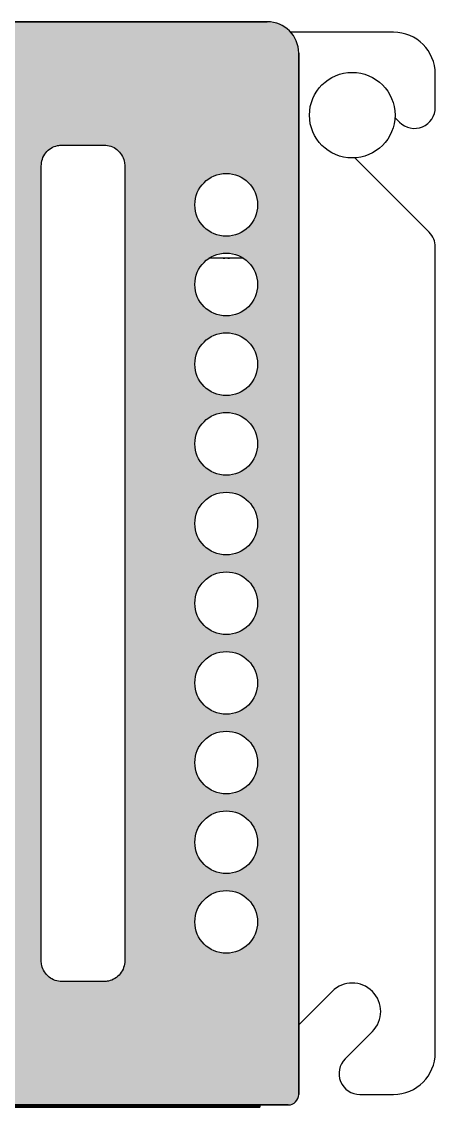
# Model space of a CAD drawing. Header units: inches. Extents: x -6 to 22.4, y -2.5 to 12.4.
# Drawn here: x 0.76 to 4.29, y -2.5 to 6.78 of the extents above; entities that cross this region are included whole.
import ezdxf

# ---------------------------------------------------------------- set-up
doc = ezdxf.new("R2010")
doc.units = ezdxf.units.IN
doc.header["$LTSCALE"] = 48
doc.header["$MEASUREMENT"] = 0

msp = doc.modelspace()

# ---------------------------------------------------------------- hatches: boundary and pattern name
h = msp.add_hatch(color=256)
edge = h.paths.add_edge_path()
edge.add_ellipse((2.86029504132074, 6.51329043238681), major_axis=(0.1896016186844267, 0.1896016186844292), ratio=0.9996954599000001, start_angle=315.008725760335, end_angle=356.8054918293523)
edge.add_ellipse((2.86029504132074, 6.51329043238681), major_axis=(0.1896016186844267, 0.1896016186844292), ratio=0.9996954599000001, start_angle=356.8054918293523, end_angle=404.9912742396658)
edge.add_line((2.860376699920934, 6.781386786820079), (-3.12806531539681, 6.781386786820079))
edge.add_ellipse((-3.127983656811395, 6.51329043238681), major_axis=(-0.1896016186844267, 0.1896016186844292), ratio=0.9996954599000001, start_angle=315.0087257603361, end_angle=404.9912742396663)
edge.add_line((-3.396080011253602, 6.513372090869879), (-3.396080011253602, 5.57513693753765))
edge.add_line((-3.396080011253602, 5.57513693753765), (-3.396080011253588, 5.575096111331689))
edge.add_ellipse((-3.66417636568687, 5.57517776991709), major_axis=(0.1896016186844266, -0.1896016186844266), ratio=0.9996954598999999, start_angle=315.0087257603356, end_angle=404.9912742396661, ccw=False)
edge.add_line((-3.664094707203702, 5.307081415474883), (-4.494254959510158, 5.307081415474883))
edge.add_ellipse((-4.494173300924615, 5.038985061041629), major_axis=(-0.1896016186844292, 0.1896016186844267), ratio=0.9996954599000001, start_angle=315.0087257603349, end_angle=404.9912742396659)
edge.add_line((-4.762269655366822, 5.039066719524726), (-4.762269655366808, 4.95874920000054))
edge.add_line((-4.762269655366808, 4.95874920000054), (-4.762269655366808, 4.949093265749056))
edge.add_ellipse((-4.829293743972883, 4.949093265760069), major_axis=(-0.06702408860902316, 0), ratio=0.9998476952, start_angle=90, end_angle=180, ccw=False)
edge.add_line((-4.833751127916884, 4.880885214718916), (-4.833751127916884, 4.826475734786754))
edge.add_line((-4.833751127916884, 4.826475734786754), (-4.833751127914439, 4.018520650553313))
edge.add_line((-4.833751127914439, 4.018520650553313), (-4.833751127916841, 3.964111170616633))
edge.add_ellipse((-4.829293743972883, 3.895903119575479), major_axis=(0.06702408860902444, -5.079064106188702e-15), ratio=0.9998476951999998, start_angle=0, end_angle=90.00000000000432, ccw=False)
edge.add_line((-4.783343510810425, 3.950606547452836), (-4.78334351081044, 3.941502548048717))
edge.add_ellipse((-4.829293743972883, 3.895903119575479), major_axis=(0.06702408860902444, -5.079064106188702e-15), ratio=0.9998476951999998, start_angle=0, end_angle=90.00000000000432, ccw=False)
edge.add_line((-4.762269655366794, 3.895903119586535), (-4.762269655366836, -0.9306114090295523))
edge.add_ellipse((-4.494173300924615, -0.9305297505461283), major_axis=(-0.1896016186844292, -0.1896016186844267), ratio=0.9996954599000001, start_angle=315.008725760336, end_angle=404.9912742396663)
edge.add_line((-4.494254959408082, -1.198626104988335), (-3.664135533316369, -1.198626104988335))
edge.add_line((-3.664135533316369, -1.198626104988335), (-3.66409470710137, -1.198626104988335))
edge.add_ellipse((-3.66417636568687, -1.46672245942159), major_axis=(0.1896016186844266, 0.1896016186844266), ratio=0.9996954598999999, start_angle=315.00872576033584, end_angle=404.99127423966615, ccw=False)
edge.add_line((-3.396080011253602, -1.466640800835989), (-3.396080011253616, -2.207449212446591))
edge.add_ellipse((-3.127983656811395, -2.20736755397175), major_axis=(-0.1896016186844266, -0.1896016186844266), ratio=0.9996954598999999, start_angle=315.0087257603357, end_angle=356.8054918319169)
edge.add_ellipse((-3.127983656811395, -2.20736755397175), major_axis=(-0.1896016186844266, -0.1896016186844266), ratio=0.9996954598999999, start_angle=356.8054918319169, end_angle=404.9912742396658)
edge.add_line((-3.128065315284374, -2.475463908413943), (3.039053163766539, -2.475463908413943))
edge.add_ellipse((3.039025944279231, -2.386098456930242), major_axis=(0.06320053956147635, -0.06320053956147542), ratio=0.9996954599, start_angle=315.0087257603353, end_angle=404.9912742396658)
edge.add_line((3.128391395753994, -2.38612567646247), (3.128391395754008, 6.513372090983836))
edge = h.paths.add_edge_path(flags=16)
edge.add_spline(control_points=[(0.9285490780280412, 5.548331385333654), (0.9305450725886857, 5.56853071989201), (0.9345372693700682, 5.608931490515346), (0.9656896016905421, 5.662729293525018), (1.011477089128732, 5.703132791643867), (1.061658703436365, 5.72412448151708), (1.094494363727506, 5.726220609720158), (1.107252759403224, 5.727035066708837)], knot_values=[0, 0, 0, 0, 0.2166105679409077, 0.4332436717003993, 0.6492039668039579, 0.8636971343562807, 1, 1, 1, 1], degree=3, periodic=0)
edge.add_line((1.107252759380387, 5.727035066706549), (1.464660122172432, 5.727035066706549))
edge.add_spline(control_points=[(1.46466012215356, 5.727035066708837), (1.484642615478037, 5.725079702360986), (1.52460530093029, 5.721169198846269), (1.577908869378547, 5.690700774189565), (1.618333673559178, 5.645795696020613), (1.640171460085043, 5.595483561002212), (1.642444068726633, 5.561916232240804), (1.643363803528743, 5.548331385333654)], knot_values=[0, 0, 0, 0, 0.2127701297379509, 0.4255157567315716, 0.6389659498076697, 0.8538879177729132, 1, 1, 1, 1], degree=3, periodic=0)
edge.add_line((1.643363803526313, 5.548331385357585), (1.643363803526313, 4.266968857312634))
edge.add_line((1.643363803526313, 4.266968857312634), (1.643363803526327, -1.242408507042228))
edge.add_spline(control_points=[(1.643363803528743, -1.24240850702239), (1.641370513489662, -1.262592334335665), (1.637383782716753, -1.302961514880039), (1.606285002444196, -1.356718103442333), (1.560566109481314, -1.39712474791466), (1.510371480045237, -1.418181105544136), (1.477478983917052, -1.420290223186981), (1.46466012215356, -1.421112188397558)], knot_values=[0, 0, 0, 0, 0.2162945218926788, 0.4326053958708447, 0.6484078633657115, 0.8629775320462876, 1, 1, 1, 1], degree=3, periodic=0)
edge.add_line((1.46466012214232, -1.421112188398709), (1.107252759412674, -1.421112188398695))
edge.add_spline(control_points=[(1.107252759403224, -1.421112188397558), (1.087256556223338, -1.419154259383646), (1.047266232510594, -1.415238605278276), (0.9939298752762937, -1.384726514184649), (0.9535023147655153, -1.339760680772912), (0.9317212495356273, -1.289454639099745), (0.9294609749878902, -1.255932752073875), (0.9285490780280412, -1.24240850702239)], knot_values=[0, 0, 0, 0, 0.2130361870885042, 0.4260501860054968, 0.6397001811267583, 0.8546387606792303, 1, 1, 1, 1], degree=3, periodic=0)
edge.add_line((0.9285490780256112, -1.242408506998373), (0.9285490780256112, 4.266968857312634))
edge.add_line((0.9285490780256112, 4.266968857312634), (0.9285490780255969, 5.548331385313986))
edge = h.paths.add_edge_path(flags=16)
edge.add_spline(control_points=[(-0.9501618460996042, 4.595274377634709), (-0.9450674667006638, 4.589655081452335), (-0.9350190339453519, 4.578571274103268), (-0.9236332522864075, 4.558879706901493), (-0.9155158967662516, 4.537816366289064), (-0.91210642092787, 4.520415577732734), (-0.9110274984468418, 4.507997997127589), (-0.9109464734561357, 4.502996631142196), (-0.9109060237862252, 4.500499826126671)], knot_values=[0, 0, 0, 0, 0.215554662105981, 0.4251718134154115, 0.6442865537454772, 0.8572171902465591, 0.9287193065722533, 1, 1, 1, 1], degree=3, periodic=0)
edge.add_spline(control_points=[(-0.9109060237862252, 4.500499826126671), (-0.912453105431581, 4.485086741533664), (-0.915516269934642, 4.454569403454158), (-0.9392106899152992, 4.414163420998975), (-0.973661418493748, 4.384062088844075), (-1.011159558726092, 4.368585808826154), (-1.035576369665193, 4.367059583344997), (-1.04493378479215, 4.366474677910787)], knot_values=[0, 0, 0, 0, 0.2212111421597408, 0.4379898891432978, 0.6533906902033525, 0.8671666334018475, 1, 1, 1, 1], degree=3, periodic=0)
edge.add_line((-1.044933784809942, 4.366474677908499), (-1.759512560022031, 4.366474677908514))
edge.add_spline(control_points=[(-1.759512560038047, 4.366474677910787), (-1.774529344038982, 4.367948094336839), (-1.80458922267313, 4.370897508734913), (-1.844636004479241, 4.393861583443467), (-1.874929957873121, 4.427651084739637), (-1.891180335014013, 4.46533881668671), (-1.892862585342968, 4.490402363228952), (-1.893540321043957, 4.500499826128916)], knot_values=[0, 0, 0, 0, 0.2124310434307611, 0.4252342834029903, 0.6391190959301409, 0.854610298905262, 1, 1, 1, 1], degree=3, periodic=0)
edge.add_spline(control_points=[(-1.893540321043957, 4.50049982612893), (-1.893369518547772, 4.505366412514661), (-1.892672356838105, 4.525230277273735), (-1.883122407070715, 4.560065514915465), (-1.863897552702099, 4.583537579889068), (-1.854284498730593, 4.595274377634709)], knot_values=[0, 0, 0, 0, 0.139591330483104, 0.5697676133705332, 1, 1, 1, 1], degree=3, periodic=0)
edge.add_line((-1.854284498730124, 4.595274377635292), (-1.496995111108333, 4.952563765257125))
edge.add_spline(control_points=[(-1.496995111107623, 4.952563765257665), (-1.489357783637146, 4.959239238377322), (-1.470480171687626, 4.975739380818467), (-1.432342113946959, 4.990901999818107), (-1.387025250197269, 4.993404600652724), (-1.34241776799729, 4.981297328063562), (-1.319106157410985, 4.96214113655698), (-1.30745123372256, 4.952563765257665)], knot_values=[0, 0, 0, 0, 0.1448600614902241, 0.3580587631430964, 0.5715693975722249, 0.7858009012892635, 1, 1, 1, 1], degree=3, periodic=0)
edge.add_line((-1.307451233741773, 4.952563765272131), (-0.9501618460839438, 4.595274377614388))
edge = h.paths.add_edge_path(flags=16)
edge.add_spline(control_points=[(-1.402223172415091, 5.614004988239031), (-1.398797566889556, 5.614304000091153), (-1.389639500981716, 5.615103382923934), (-1.374280202182646, 5.623649335149665), (-1.352873906747575, 5.646493327595593), (-1.328922328304188, 5.6973297044795), (-1.313315015929746, 5.772502341254494), (-1.309215098356532, 5.860665750605932), (-1.319208607119833, 5.946082518485582), (-1.339269956234403, 6.012808558671949), (-1.365422708438999, 6.05074131926898), (-1.383437542946282, 6.063940821769449), (-1.397281863784727, 6.068361463587706), (-1.407313332626302, 6.067865383871151), (-1.417705816957422, 6.065078363438332), (-1.431811206628367, 6.057246577459011), (-1.452776371785575, 6.033223925897261), (-1.478503682424062, 5.976981434805154), (-1.492663810115204, 5.897522048285808), (-1.494363355012695, 5.806539962466275), (-1.482933954375184, 5.725947073316362), (-1.462438767342761, 5.663812980798212), (-1.437024578249847, 5.629216621306782), (-1.419479192625886, 5.617251718958798), (-1.408699281823303, 5.61418109081167), (-1.40328071141063, 5.614033745526172), (-1.402223172415091, 5.614004988239031)], knot_values=[0, 0, 0, 0, 0.0097250742584722, 0.0259991614195219, 0.0490990452036188, 0.0995001662856537, 0.1851639891468705, 0.2687045091260682, 0.3521746663920504, 0.4319079411945691, 0.4665858870675166, 0.4831051681078765, 0.4957620072510922, 0.5074786263513232, 0.5109692150409775, 0.5265537189357332, 0.5531511882220544, 0.6019015753530755, 0.7029940110219244, 0.7829770849327852, 0.8628519652782299, 0.9363701094167616, 0.9686898918920542, 0.984576158242002, 0.9969897384590832, 1, 1, 1, 1], degree=3, periodic=0)
edge = h.paths.add_edge_path(flags=16)
edge.add_spline(control_points=[(-1.04493378479215, 3.678465504616369), (-1.03034707142298, 3.677075057009318), (-1.000652187092868, 3.674244454952941), (-0.9606363012812551, 3.651755672733458), (-0.9297275744586102, 3.617907239703541), (-0.9118453413497036, 3.575368471197081), (-0.9092794908428914, 3.529659751051909), (-0.9212789974903046, 3.484868869397459), (-0.9405339167401792, 3.461400541409404), (-0.95016184609959, 3.449665804892447)], knot_values=[0, 0, 0, 0, 0.1382931076859409, 0.2815300289008275, 0.4252667000501879, 0.5692194525749713, 0.7130194704770167, 0.8565027341885572, 1, 1, 1, 1], degree=3, periodic=0)
edge.add_line((-0.9501618460991921, 3.449665804892959), (-1.307451233723128, 3.092376417269051))
edge.add_spline(control_points=[(-1.307451233722546, 3.092376417269492), (-1.3150042856185, 3.085766311994178), (-1.333833418980817, 3.069287866528384), (-1.371914144009139, 3.054068579768838), (-1.417303774724573, 3.051517788272335), (-1.461968432741841, 3.063605466323338), (-1.485319869578447, 3.082786361432255), (-1.496995111107623, 3.092376417269492)], knot_values=[0, 0, 0, 0, 0.1432583861629823, 0.3571313020865235, 0.5711680564120265, 0.7855927859234705, 1, 1, 1, 1], degree=3, periodic=0)
edge.add_line((-1.496995111126949, 3.092376417283901), (-1.854284498715316, 3.449665804872382))
edge.add_spline(control_points=[(-1.854284498730593, 3.449665804892433), (-1.863800387810429, 3.461235522725431), (-1.882986258861024, 3.484562309384344), (-1.895119361776096, 3.52915920718408), (-1.892707215849953, 3.574838942181955), (-1.875090623647992, 3.617258746174997), (-1.844601219716651, 3.651083717775975), (-1.804587406100524, 3.674046199440525), (-1.77453783413209, 3.676992370987023), (-1.759512560038047, 3.678465504616369)], knot_values=[0, 0, 0, 0, 0.1416566642109809, 0.2856072060324872, 0.4293263043148636, 0.5725412768998575, 0.7152020947765463, 0.857596421277301, 1, 1, 1, 1], degree=3, periodic=0)
edge.add_line((-1.759512560055143, 3.678465504614081), (-1.04493378477467, 3.678465504614081))
h.paths.add_polyline_path([(2.241324191775774, 5.216389297176988, -1), (2.777435235901294, 5.216389297176988, -1)], flags=16)
h.paths.add_polyline_path([(2.777435235901308, 4.535528271137579, -1), (2.241324191775774, 4.535528271137579, -1)], flags=16)
h.paths.add_polyline_path([(2.777435235901308, 3.854667245098156, -1), (2.241324191775774, 3.854667245098156, -1)], flags=16)
h.paths.add_polyline_path([(2.777435235901308, 3.173806219058747, -1), (2.241324191775774, 3.173806219058747, -1)], flags=16)
edge = h.paths.add_edge_path(flags=16)
edge.add_spline(control_points=[(0.529535842484222, 2.056720869689045), (0.5202175537006326, 2.058953639318631), (0.5106914506018541, 2.060416887470737), (0.5010822217769402, 2.061572327031811)], knot_values=[0.06884987947537785, 0.06884987947537785, 0.06884987947537785, 0.06884987947537785, 0.1721246986739378, 0.1721246986739378, 0.1721246986739378, 0.1721246986739378], degree=3, periodic=0)
edge.add_spline(control_points=[(0.5476333862871883, 2.051188801670705), (0.5454178998130033, 2.052028169317481), (0.5421878361565149, 2.053162187651012), (0.5389248449415049, 2.054174277601177), (0.5379146508320787, 2.054475687494786)], knot_values=[0.2033014468980854, 0.2033014468980854, 0.2033014468980854, 0.2033014468980854, 0.2287496296395046, 0.2401124924273693, 0.2401124924273693, 0.2401124924273693, 0.2401124924273693], degree=3, periodic=0)
edge.add_spline(control_points=[(0.5746896675225912, 2.037871235017377), (0.578366649383284, 2.035620003018423), (0.5819654474382787, 2.033214543027285), (0.5854791829636241, 2.030671136514144)], knot_values=[0.6054749520401368, 0.6054749520401368, 0.6054749520401368, 0.6054749520401368, 0.651627751859665, 0.651627751859665, 0.651627751859665, 0.651627751859665], degree=3, periodic=0)
edge.add_spline(control_points=[(0.5974630702330046, 2.021193869680175), (0.6011296389648919, 2.018038600199745), (0.6054907184933143, 2.013984947466554), (0.609664879564491, 2.009744251213206), (0.6104326170445233, 2.008951145266735)], knot_values=[0.4885607535568157, 0.4885607535568157, 0.4885607535568157, 0.4885607535568157, 0.539761671886955, 0.5514248875052947, 0.5514248875052947, 0.5514248875052947, 0.5514248875052947], degree=3, periodic=0)
edge.add_spline(control_points=[(0.6295384339817929, 1.985371175082037), (0.626611617871248, 1.989635309341864), (0.6235094597173685, 1.993769988570548), (0.6202407700201462, 1.997766228903274)], knot_values=[0.564370620817972, 0.564370620817972, 0.564370620817972, 0.564370620817972, 0.6196157881090354, 0.6196157881090354, 0.6196157881090354, 0.6196157881090354], degree=3, periodic=0)
edge.add_spline(control_points=[(0.6204684190423393, 1.997746524999286), (0.6264981917329635, 1.990453077372081), (0.6319446740315016, 1.982729291443974), (0.6366408992363262, 1.974645681737968)], knot_values=[0.3352417140894771, 0.3352417140894771, 0.3352417140894771, 0.3352417140894771, 0.4355105288048126, 0.4355105288048126, 0.4355105288048126, 0.4355105288048126], degree=3, periodic=0)
edge.add_spline(control_points=[(0.6408334556863196, 1.966934960890342), (0.6421079065303843, 1.964421142405527), (0.6433087747589639, 1.961876364081462), (0.6444314256855534, 1.959302583270727)], knot_values=[0.2734310706357507, 0.2734310706357507, 0.2734310706357507, 0.2734310706357507, 0.3037906707047975, 0.3037906707047975, 0.3037906707047975, 0.3037906707047975], degree=3, periodic=0)
edge.add_spline(control_points=[(0.6444314249199579, 1.959302585026307), (0.6449624271638186, 1.958158870997977), (0.645480798245103, 1.95700956952868), (0.6459862056755412, 1.95585497871906)], knot_values=[0.7263799570776126, 0.7263799570776126, 0.7263799570776126, 0.7263799570776126, 0.7398098460251097, 0.7398098460251097, 0.7398098460251097, 0.7398098460251097], degree=3, periodic=0)
edge.add_spline(control_points=[(0.6569722946014735, 1.919683494326463), (0.6567134621226103, 1.921176253024029), (0.6560507927278252, 1.924706898696229), (0.6552566488111893, 1.928215641622302), (0.6547550703971012, 1.930235622149354)], knot_values=[0.8363903468976157, 0.8363903468976157, 0.8363903468976157, 0.8363903468976157, 0.8526767421644534, 0.8749998137446265, 0.8749998137446265, 0.8749998137446265, 0.8749998137446265], degree=3, periodic=0)
edge.add_spline(control_points=[(0.6604935559652887, 1.884905917142589), (0.6600914871600594, 1.891015579801149), (0.6596894183548301, 1.897125242459708), (0.6591119553140459, 1.903205685651557)], knot_values=[0.9345030996531292, 0.9345030996531292, 0.9345030996531292, 0.9345030996531292, 0.9999999999999999, 0.9999999999999999, 0.9999999999999999, 0.9999999999999999], degree=3, periodic=0)
edge.add_spline(control_points=[(0.6582817797458347, 1.903270251913213), (0.6590853689335177, 1.897171122123183), (0.6597894624493961, 1.891038519632886), (0.6604935559652887, 1.884905917142589)], knot_values=[0, 0, 0, 0, 0.0654725879170403, 0.0654725879170403, 0.0654725879170403, 0.0654725879170403], degree=3, periodic=0)
edge.add_spline(control_points=[(0.6604935559652887, 1.884905917142589), (0.6604935559653029, 1.650202012751151), (0.6604935559653171, 1.415498108359742), (0.6604935559653171, 1.180880376123426)], knot_values=[0.6249965938394508, 0.6249965938394508, 0.6249965938394508, 0.6249965938394508, 1, 1, 1, 1], degree=3, periodic=0)
edge.add_spline(control_points=[(0.6604935559653171, 1.180880376123426), (0.6604935559653171, 1.102745410998807), (0.6604935559653171, 1.024620003194343), (0.6604935559653029, 0.9465073355933953)], knot_values=[0.5001088550369351, 0.5001088550369351, 0.5001088550369351, 0.5001088550369351, 0.6249965938394507, 0.6249965938394507, 0.6249965938394507, 0.6249965938394507], degree=3, periodic=0)
edge.add_spline(control_points=[(0.6604935559653029, 0.9465073355933953), (0.6604935559653029, 0.9464392506943824), (0.6604935559653029, 0.8681861693117838), (0.6604935559653029, 0.7899458767648468), (0.6604935559653029, 0.711783232836865)], knot_values=[0.3749966027264789, 0.3749966027264789, 0.3749966027264789, 0.3749966027264789, 0.3751054579140653, 0.5001088550369353, 0.5001088550369353, 0.5001088550369353, 0.5001088550369353], degree=3, periodic=0)
edge.add_spline(control_points=[(0.6604935559653029, 0.711783232836865), (0.6604935559653029, 0.4773037978155656), (0.6604935559652887, 0.2429105302594081), (0.6604935559652887, 0.008517262703264805)], knot_values=[0, 0, 0, 0, 0.3749966027264789, 0.3749966027264789, 0.3749966027264789, 0.3749966027264789], degree=3, periodic=0)
edge.add_spline(control_points=[(0.6604935559652887, 0.008517262703264805), (0.6585121099687541, -0.01160416635092076), (0.6557464234504664, -0.03968949653956599), (0.6448742066544355, -0.06558795967261233), (0.6412464754514104, -0.07268932642443815)], knot_values=[0, 0, 0, 0, 0.2152087837273075, 0.300386703856947, 0.300386703856947, 0.300386703856947, 0.300386703856947], degree=3, periodic=0)
edge.add_spline(control_points=[(0.6412464754194644, -0.07268932642344339), (0.6329832539707496, -0.08924080157473213), (0.6084800759057174, -0.1218024170280785), (0.5753469735002881, -0.1457859306630809), (0.5560809354368104, -0.1541703148621423)], knot_values=[0.2727697130795761, 0.2727697130795761, 0.2727697130795761, 0.2727697130795761, 0.4722463863983917, 0.6992871802937739, 0.6992871802937739, 0.6992871802937739, 0.6992871802937739], degree=3, periodic=0)
edge.add_spline(control_points=[(0.5560809354367962, -0.1541703148621281), (0.5447321625283763, -0.1594306330626267), (0.5203337799276682, -0.1676720514338115), (0.4948463848749753, -0.169334692272713), (0.4817898745901061, -0.1701864186719177)], knot_values=[0.7270308599001776, 0.7270308599001776, 0.7270308599001776, 0.7270308599001776, 0.8601652158726747, 1, 1, 1, 1], degree=3, periodic=0)
edge.add_spline(control_points=[(0.4817898745901061, -0.1701864186719177), (-1.349922859505426, -0.1701864186719177)], knot_values=[0.5, 0.5, 1, 1], degree=1, periodic=0)
edge.add_spline(control_points=[(-1.349922859505426, -0.1701864186719177), (-3.181635593600959, -0.1701864186719177)], knot_values=[0, 0, 0.5, 0.5], degree=1, periodic=0)
edge.add_spline(control_points=[(-3.181635593600959, -0.1701864186719177), (-3.201693998020147, -0.168216922028634), (-3.22973532481582, -0.1654635973950747), (-3.255589989578766, -0.1546353317049238), (-3.26270619096411, -0.1510068934357065)], knot_values=[0, 0, 0, 0, 0.2141369774527254, 0.2993600506949411, 0.2993600506949411, 0.2993600506949411, 0.2993600506949411], degree=3, periodic=0)
edge.add_spline(control_points=[(-3.262706190963314, -0.1510068934152002), (-3.279372875462599, -0.1427112502737629), (-3.311956582388859, -0.1181713126201771), (-3.335903031545556, -0.08505795029294916), (-3.344264773238834, -0.06591211252336393)], knot_values=[0.273780903888345, 0.273780903888345, 0.273780903888345, 0.273780903888345, 0.4743264767638548, 0.7003336081226008, 0.7003336081226008, 0.7003336081226008, 0.7003336081226008], degree=3, periodic=0)
edge.add_spline(control_points=[(-3.344264773238976, -0.06591211252339235), (-3.349457569762549, -0.0547323331704348), (-3.357764033489019, -0.03030763214685805), (-3.359457755320207, -0.004772717332031107), (-3.360339274976141, 0.008517262703264805)], knot_values=[0.7260455362883836, 0.7260455362883836, 0.7260455362883836, 0.7260455362883836, 0.8574168200791583, 1, 1, 1, 1], degree=3, periodic=0)
edge.add_spline(control_points=[(-3.360339274976141, 0.008517262703264805), (-3.360339274976141, 0.2429105302596213), (-3.360339274976113, 0.4773037978159635), (-3.360339274976099, 0.7117832328373339)], knot_values=[0.6250033972734883, 0.6250033972734883, 0.6250033972734883, 0.6250033972734883, 1, 1, 1, 1], degree=3, periodic=0)
edge.add_spline(control_points=[(-3.360339274976099, 0.7117832328373339), (-3.360339274976099, 0.7899458768880265), (-3.360339274976099, 0.8681861694349067), (-3.360339274976113, 0.94643925081742), (-3.360339274976113, 0.9465073355936227)], knot_values=[0.4998911449631783, 0.4998911449631783, 0.4998911449631783, 0.4998911449631783, 0.6248945422822559, 0.6250033972734881, 0.6250033972734881, 0.6250033972734881, 0.6250033972734881], degree=3, periodic=0)
edge.add_spline(control_points=[(-3.360339274976113, 0.9465073355936227), (-3.360339274976113, 1.024620003194613), (-3.360339274976127, 1.102745410999134), (-3.360339274976127, 1.180880376123781)], knot_values=[0.3750034061605549, 0.3750034061605549, 0.3750034061605549, 0.3750034061605549, 0.4998911449631784, 0.4998911449631784, 0.4998911449631784, 0.4998911449631784], degree=3, periodic=0)
edge.add_spline(control_points=[(-3.360339274976127, 1.180880376123781), (-3.360339274976127, 1.415498108360026), (-3.360339274976141, 1.650202012751308), (-3.360339274976141, 1.884905917142589)], knot_values=[0, 0, 0, 0, 0.3750034061605549, 0.3750034061605549, 0.3750034061605549, 0.3750034061605549], degree=3, periodic=0)
edge.add_spline(control_points=[(-3.356070140095483, 1.919775988064757), (-3.35695449319752, 1.914620778698634), (-3.357673693176153, 1.909420967835274), (-3.358301929499703, 1.904196591192431)], knot_values=[0.068847980122661, 0.068847980122661, 0.068847980122661, 0.068847980122661, 0.1250000227628338, 0.1250000227628338, 0.1250000227628338, 0.1250000227628338], degree=3, periodic=0)
edge.add_spline(control_points=[(-3.351206287957922, 1.941026562810904), (-3.352033132671636, 1.938254892651656), (-3.352777170676347, 1.935460859589881), (-3.353451101191212, 1.932647893195508)], knot_values=[0.1721199503126801, 0.1721199503126801, 0.1721199503126801, 0.1721199503126801, 0.2032976315374037, 0.2032976315374037, 0.2032976315374037, 0.2032976315374037], degree=3, periodic=0)
edge.add_spline(control_points=[(-3.334443271385709, 1.977898054357098), (-3.33620984671407, 1.975041447488252), (-3.337891254092639, 1.972135392371015), (-3.339479543279083, 1.969184819780651)], knot_values=[0.3124996514977041, 0.3124996514977041, 0.3124996514977041, 0.3124996514977041, 0.3482322205986048, 0.3482322205986048, 0.3482322205986048, 0.3482322205986048], degree=3, periodic=0)
edge.add_spline(control_points=[(-3.339565766193346, 1.969088819345984), (-3.338009574670536, 1.972039140686675), (-3.336352481747241, 1.974945435807996), (-3.334602133166129, 1.977804468169168)], knot_values=[0.6516154828436946, 0.6516154828436946, 0.6516154828436946, 0.6516154828436946, 0.6875022703166191, 0.6875022703166191, 0.6875022703166191, 0.6875022703166191], degree=3, periodic=0)
edge.add_spline(control_points=[(-3.327402159472967, 1.988594226641425), (-3.324421641984799, 1.992711938266154), (-3.321251629176317, 1.996712836286235), (-3.317918296491598, 2.000585840301042)], knot_values=[0.5513737890892444, 0.5513737890892444, 0.5513737890892444, 0.5513737890892444, 0.6054607661254527, 0.6054607661254527, 0.6054607661254527, 0.6054607661254527], degree=3, periodic=0)
edge.add_spline(control_points=[(-3.30567570463252, 2.013553432764979), (-3.302064969360288, 2.017048160983549), (-3.298323092410016, 2.020404159224157), (-3.294460555268699, 2.023596655273508)], knot_values=[0.4354211887942407, 0.4354211887942407, 0.4354211887942407, 0.4354211887942407, 0.4885151378147029, 0.4885151378147029, 0.4885151378147029, 0.4885151378147029], degree=3, periodic=0)
edge.add_spline(control_points=[(-3.271346748044209, 2.039773472401095), (-3.268811101598317, 2.041246076082288), (-3.266240072911813, 2.042644902105764), (-3.263635839885993, 2.043964803164116)], knot_values=[0.3036637133440853, 0.3036637133440853, 0.3036637133440853, 0.3036637133440853, 0.3351110202637114, 0.3351110202637114, 0.3351110202637114, 0.3351110202637114], degree=3, periodic=0)
edge.add_spline(control_points=[(-3.235318898661006, 2.055542647413148), (-3.238385754068702, 2.054594211311311), (-3.241427535805514, 2.053550378539825), (-3.244439255059874, 2.052416709784765)], knot_values=[0.7710852729490557, 0.7710852729490557, 0.7710852729490557, 0.7710852729490557, 0.8054304233137035, 0.8054304233137035, 0.8054304233137035, 0.8054304233137035], degree=3, periodic=0)
edge.add_spline(control_points=[(-3.199925494565235, 2.062229718782618), (-3.205453438361062, 2.061705059595795), (-3.210957249236287, 2.061035402663776), (-3.216414975359967, 2.060088854875119)], knot_values=[0.8749999680212723, 0.8749999680212723, 0.8749999680212723, 0.8749999680212723, 0.9345419960620243, 0.9345419960620243, 0.9345419960620243, 0.9345419960620243], degree=3, periodic=0)
edge.add_spline(control_points=[(-3.181635593600959, 2.063609598517758), (-1.807851043029331, 2.063609598517758)], knot_values=[0.625000000000002, 0.625000000000002, 1, 1], degree=1, periodic=0)
edge.add_spline(control_points=[(-1.807851043029331, 2.063609598517758), (-1.349922859505426, 2.063609598517758)], knot_values=[0.5, 0.5, 0.625000000000002, 0.625000000000002], degree=1, periodic=0)
edge.add_spline(control_points=[(-1.349922859505426, 2.063609598517758), (-0.8919946759815218, 2.063609598517758)], knot_values=[0.374999999999998, 0.374999999999998, 0.4999999999999999, 0.4999999999999999], degree=1, periodic=0)
edge.add_spline(control_points=[(-0.8919946759815218, 2.063609598517758), (0.4817898745901061, 2.063609598517758)], knot_values=[0, 0, 0.3749999999999981, 0.3749999999999981], degree=1, periodic=0)
h.paths.add_polyline_path([(2.777435235901308, 2.492945193019338, -1), (2.241324191775774, 2.492945193019338, -1)], flags=16)
h.paths.add_polyline_path([(2.777435235901308, 1.812084166979915, -1), (2.241324191775774, 1.812084166979915, -1)], flags=16)
h.paths.add_polyline_path([(2.777435235901308, 1.131223140940506, -1), (2.241324191775774, 1.131223140940506, -1)], flags=16)
h.paths.add_polyline_path([(2.777435235901308, 0.4503621149010826, -1), (2.241324191775774, 0.4503621149010826, -1)], flags=16)
h.paths.add_polyline_path([(2.777435235901308, -0.2304989111383264, -1), (2.241324191775774, -0.2304989111383264, -1)], flags=16)
edge = h.paths.add_edge_path(flags=16)
edge.add_spline(control_points=[(-0.3426595697990678, -1.045834457410265), (-0.3326445471280834, -1.04681796377055), (-0.3125859392031032, -1.048787781425574), (-0.2858779118634232, -1.064117523069854), (-0.2656897816258237, -1.086657739396898), (-0.254876946443062, -1.111771192910936), (-0.2537585236765523, -1.128459758729178), (-0.2533077291114836, -1.135186298097864)], knot_values=[0, 0, 0, 0, 0.2118958490500275, 0.4243960195253232, 0.6383277363981444, 0.8542233798775887, 1, 1, 1, 1], degree=3, periodic=0)
edge.add_line((-0.2533077291138994, -1.135186298085202), (-0.2533077291138994, -1.850001023610972))
edge.add_spline(control_points=[(-0.2533077291114836, -1.850001023598551), (-0.2543051786492754, -1.860107434440337), (-0.2562957483875437, -1.880276390184093), (-0.2718481074112873, -1.907170068895823), (-0.2947678166498235, -1.927406325108748), (-0.319915003040677, -1.937910450545118), (-0.336330691154302, -1.938951499792395), (-0.3426595697990678, -1.939352864286136)], knot_values=[0, 0, 0, 0, 0.2195194583415412, 0.4380861128147333, 0.6541254041634698, 0.8666520508793755, 1, 1, 1, 1], degree=3, periodic=0)
edge.add_line((-0.3426595698105359, -1.939352864288423), (-2.331363487971188, -1.939352864288423))
edge.add_spline(control_points=[(-2.331363487982699, -1.939352864286136), (-2.341349918856011, -1.93837318915979), (-2.3613776689524, -1.936408454325559), (-2.388012484761802, -1.92115680191371), (-2.40818309240359, -1.898749343220231), (-2.419104218513809, -1.873644014752642), (-2.420249115305538, -1.85684269014412), (-2.420715328670283, -1.850001023598551)], knot_values=[0, 0, 0, 0, 0.2096906681802828, 0.4205338577044704, 0.6340556652556839, 0.8509838259246529, 1, 1, 1, 1], degree=3, periodic=0)
edge.add_line((-2.420715328672713, -1.850001023585946), (-2.420715328672699, -1.135186298110369))
edge.add_spline(control_points=[(-2.420715328670283, -1.135186298097864), (-2.419724208798499, -1.125111368196528), (-2.417745437127536, -1.104996762039264), (-2.402259020701862, -1.07813705740196), (-2.379440947560468, -1.05790825941331), (-2.354307483596571, -1.04731443689748), (-2.337811361061156, -1.04625037101367), (-2.331363487982699, -1.045834457410265)], knot_values=[0, 0, 0, 0, 0.217664488623022, 0.4345673375353934, 0.6498206219867471, 0.8631246719176098, 1, 1, 1, 1], degree=3, periodic=0)
edge.add_line((-2.331363487994295, -1.045834457412553), (-0.3426595697990678, -1.04583445741028))
h.paths.add_polyline_path([(2.777435235901308, -0.9113599371777354, -1), (2.241324191775774, -0.9113599371777354, -1)], flags=16)

# ---------------------------------------------------------------- linework, layer by layer
for p, q in [((2.860376699851798, 6.781386786820079), (-3.128065315342454, 6.781386786820079)), ((-3.128024489190835, 6.781386786820079), (2.860335873691255, 6.781386786820079)), ((3.937396140298105, 6.69203494613248), (3.060164524864874, 6.69203494613248)), ((3.128391395754008, -2.386125676440585), (3.128391395754008, 6.513372090917855)), ((3.128391395754008, 6.513331264757312), (3.128391395754008, -2.386112067726359)), ((4.294803503048456, 6.048431559747002), (4.294803503048456, 6.334627583382144)), ((3.989737236747487, 5.922068974821215), (3.950344804810115, 5.961461406758588)), ((1.107252759400794, 5.727035066706549), (1.464660122151145, 5.727035066706549)), ((3.6069165715069, 5.618033173455387), (4.24246240659906, 4.982487338363228)), ((0.9285490780256112, 4.266968857312634), (0.9285490780256112, 5.54833138533138)), ((1.643363803526313, 5.54833138533138), (1.643363803526313, 4.266968857312634)), ((4.294803503048456, -2.028704704976008), (4.294803503048456, 4.856124753446366)), ((2.509629898992458, 4.759354632059981), (2.361882178049058, 4.759354632059981)), ((2.656877249636963, 4.759354632059981), (2.509629898992458, 4.759354632059981)), ((0.9285490780256112, -1.242408507023526), (0.9285490780256112, 4.266968857312634)), ((1.643363803526313, 4.266968857312634), (1.643363803526313, -1.242408507023526)), ((1.464660122151145, -1.421112188398709), (1.107252759400794, -1.421112188398709)), ((3.413859150939118, -1.505167715617034), (3.128391395754008, -1.790635470793219)), ((3.524837531737163, -2.081045801425404), (3.757287384242318, -1.848595948920249)), ((3.651200116654024, -2.386112067726359), (3.937396140298105, -2.386112067726359)), ((-3.128065315342454, -2.475463908413943), (3.039053163789589, -2.475463908413943)), ((3.039039555066424, -2.475463908413943), (-3.128024489190835, -2.475463908413943)), ((-2.735129188708825, -2.484326019198178), (2.655020600769859, -2.484326019198178)), ((-2.735129188708825, -2.495673702965505), (2.655020600769859, -2.495673702965505)), ((2.655020600769859, -2.484326019198178), (2.796866647861407, -2.484326019198178)), ((2.655020600769859, -2.495673702965505), (2.796866647861407, -2.495673702965505)), ((2.796866647861407, -2.484326019198178), (2.796866647861407, -2.495673702965505))]:
    msp.add_line(p, q)
for centre, radius in [((3.585573267590718, 5.98280471067477), 0.3653954173078172), ((2.509379713838541, 5.216389297176988), 0.2680555220627613), ((2.509379713838541, 4.535528271137579), 0.2680555220627613), ((2.509379713838541, 3.854667245098156), 0.2680555220627613), ((2.509379713838541, 3.173806219058747), 0.2680555220627613), ((2.509379713838541, 2.492945193019338), 0.2680555220627613), ((2.509379713838541, 1.812084166979915), 0.2680555220627613), ((2.509379713838541, 1.131223140940506), 0.2680555220627613), ((2.509379713838541, 0.4503621149010826), 0.2680555220627613), ((2.509379713838541, -0.2304989111383264), 0.2680555220627613), ((2.509379713838541, -0.9113599371777354), 0.2680555220627613)]:
    msp.add_circle(centre, radius)
for centre, radius, start, end in [((3.937396140298105, 6.334627583382144), 0.3574073627503485, 0, 90), ((4.116099821673288, 6.048431559747002), 0.1787036813751742, 225, 0), ((4.116099821673288, 4.856124753446366), 0.1787036813751748, 0, 45), ((2.509629898992458, 4.535975030341007), 0.223379601718968, 83.10789742070169, 96.89207649599955), ((3.585573267590718, -1.676881832268634), 0.2428404326207235, 315, 135), ((3.937396140298105, -2.028704704976008), 0.357407362750349, 270, 0), ((3.651200116654024, -2.20740838635119), 0.1787036813751756, 135, 270)]:
    msp.add_arc(centre, radius, start, end)
for centre, major_axis, ratio, start_param in [((2.86029504132074, 6.51329043238681), (0.1896016186844267, 0.1896016186844292), 0.9996954599000001, 5.497939437029724), ((3.039025944279231, -2.386098456930242), (0.06320053956147635, -0.06320053956147542), 0.9996954599, 5.497939437029729)]:
    msp.add_ellipse(centre, major_axis=major_axis, ratio=ratio, start_param=start_param, end_param=7.068431177329463)
for points, knots in [([(0.9285490780280412, 5.548331385333654), (0.9305450725886857, 5.56853071989201), (0.9345372693700682, 5.608931490515346), (0.9656896016905421, 5.662729293525018), (1.011477089128732, 5.703132791643867), (1.061658703436365, 5.72412448151708), (1.094494363727506, 5.726220609720158), (1.107252759403224, 5.727035066708837)], [0, 0, 0, 0, 0.2166105679409077, 0.4332436717003993, 0.6492039668039579, 0.8636971343562807, 1, 1, 1, 1]), ([(1.46466012215356, 5.727035066708837), (1.484642615478037, 5.725079702360986), (1.52460530093029, 5.721169198846269), (1.577908869378547, 5.690700774189565), (1.618333673559178, 5.645795696020613), (1.640171460085043, 5.595483561002212), (1.642444068726633, 5.561916232240804), (1.643363803528743, 5.548331385333654)], [0, 0, 0, 0, 0.2127701297379509, 0.4255157567315716, 0.6389659498076697, 0.8538879177729132, 1, 1, 1, 1]), ([(1.107252759403224, -1.421112188397558), (1.087256556223338, -1.419154259383646), (1.047266232510594, -1.415238605278276), (0.9939298752762937, -1.384726514184649), (0.9535023147655153, -1.339760680772912), (0.9317212495356273, -1.289454639099745), (0.9294609749878902, -1.255932752073875), (0.9285490780280412, -1.24240850702239)], [0, 0, 0, 0, 0.2130361870885042, 0.4260501860054968, 0.6397001811267583, 0.8546387606792303, 1, 1, 1, 1]), ([(1.643363803528743, -1.24240850702239), (1.641370513489662, -1.262592334335665), (1.637383782716753, -1.302961514880039), (1.606285002444196, -1.356718103442333), (1.560566109481314, -1.39712474791466), (1.510371480045237, -1.418181105544136), (1.477478983917052, -1.420290223186981), (1.46466012215356, -1.421112188397558)], [0, 0, 0, 0, 0.2162945218926788, 0.4326053958708447, 0.6484078633657115, 0.8629775320462876, 1, 1, 1, 1])]:
    msp.add_open_spline(points, degree=3, knots=knots)

doc.saveas('drawing.dxf')
